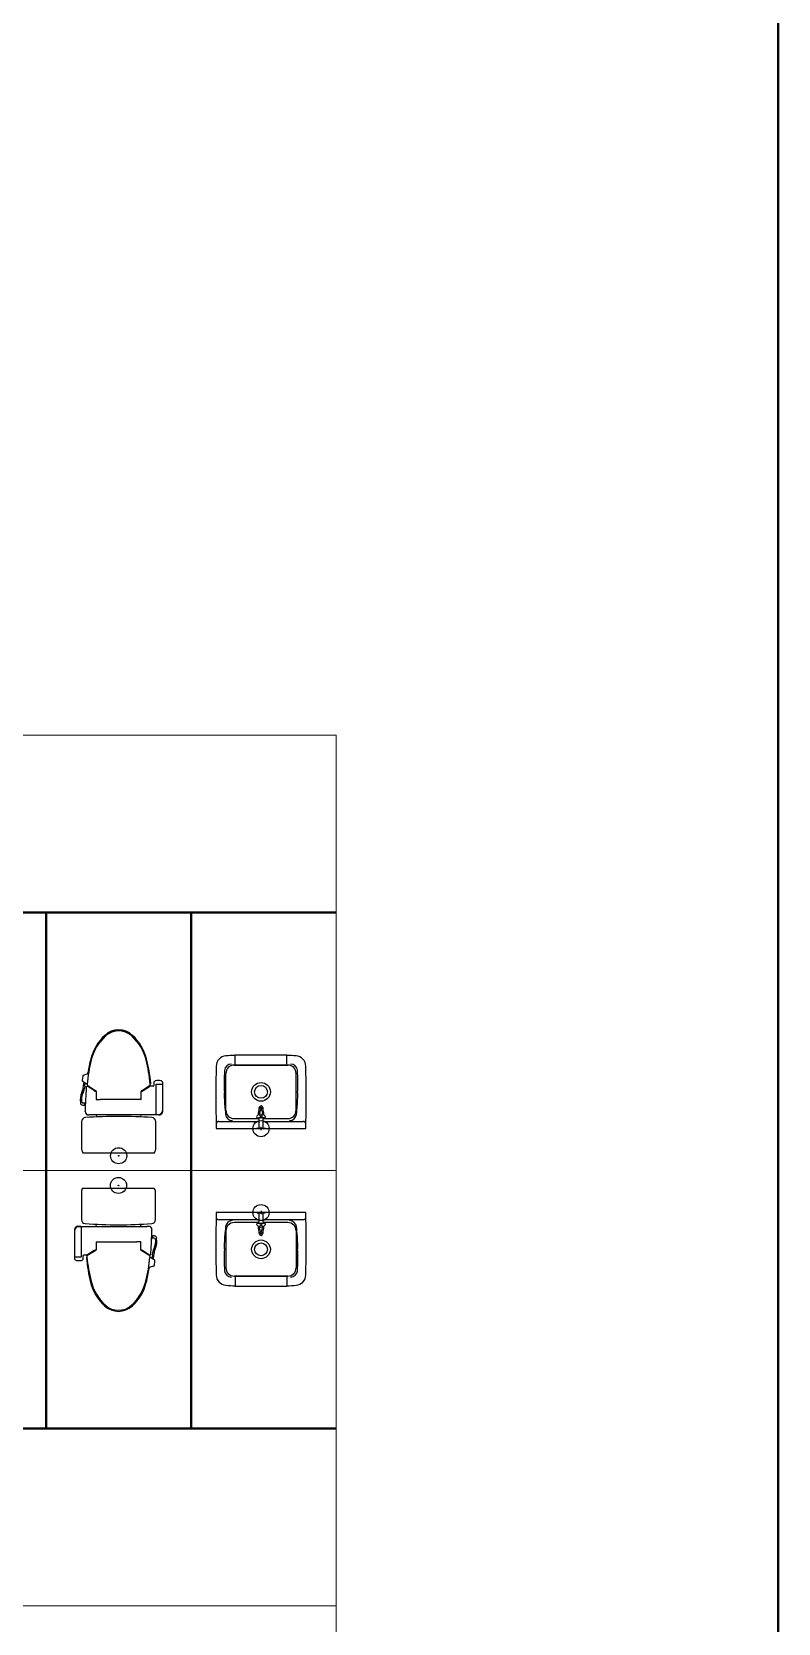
# Model space of a CAD drawing. Units: millimetres on the paper, enlarged 400 times, with parts at 1:200. Extents: x -262470 to 153481, y -115676 to 116856.
# Drawn here: x 144220 to 153481, y -23968 to -4225 of the extents above; entities that cross this region are included whole.
import ezdxf

# ---------------------------------------------------------------- set-up
doc = ezdxf.new("R2010")
doc.units = ezdxf.units.MM
doc.header["$LTSCALE"] = 400
doc.header["$PDMODE"] = 32
doc.header["$PDSIZE"] = 200
for name, color, linetype, lineweight in [('D-0', 7, 'Continuous', 9), ('D-2', 1, 'Continuous', 25), ('D-3', 5, 'Continuous', 40), ('D-5', 1, 'Continuous', 25), ('F-0', 3, 'Continuous', 40)]:
    doc.layers.add(name, color=color, linetype=linetype, lineweight=lineweight)

msp = doc.modelspace()

# ---------------------------------------------------------------- linework, layer by layer
at = {"layer": 'D-0'}
for p, q in [((57846.1, -12952.8), (147996.1, -12952.8)), ((147996.1, -12952.8), (147996.1, -54802.8)), ((131721.1, -18352.8), (147996.1, -18352.8)), ((147996.1, -23752.8), (135321.1, -23752.8))]:
    msp.add_line(p, q, dxfattribs=at)
at = {"layer": 'D-2'}
for p, q in [((144861.9, -17167.5), (144904.6, -17153.6)), ((144851.1, -17180.7), (144844.7, -17229.1)), ((144851.9, -17244.6), (144867.8, -17254.9)), ((144855.9, -17336.8), (144861.4, -17298.8)), ((144861.4, -17298.8), (144867.8, -17254.9)), ((144867.8, -17254.9), (144881.8, -17264)), ((144876.1, -17303.5), (144871.5, -17336)), ((144876.1, -17303.5), (144881.8, -17264)), ((144881.8, -17264), (144906.5, -17280)), ((144906.5, -17280), (144905.5, -17290.9)), ((144906.9, -17293.7), (144913, -17297.5)), ((144913, -17297.5), (144920.4, -17302.2)), ((144994.9, -17361), (144914.2, -17308.6)), ((144920.4, -17302.2), (145014.7, -17361.8)), ((144963.5, -17329.4), (144965.4, -17341.9)), ((145019.4, -17370.2), (145019.4, -17370.1)), ((145019.4, -17370.2), (145019.4, -17468.7)), ((145575.4, -17370.1), (145575.4, -17370.2)), ((145575.4, -17468.7), (145575.4, -17370.2)), ((145580, -17361.8), (145687.8, -17293.7)), ((145599.9, -17361), (145680.6, -17308.6)), ((145629.4, -17341.9), (145631.2, -17329.4)), ((145725.4, -17306.7), (145687.1, -17306.7)), ((145692.3, -17277.3), (145688.2, -17280)), ((145689.2, -17290.9), (145688.2, -17280)), ((145733.4, -17263.4), (145733.4, -17298.7)), ((145761.4, -17655.4), (145761.4, -17281.7)), ((145762.4, -17280.7), (145839.7, -17280.7)), ((145839.7, -17280.7), (145839.7, -17612.7)), ((145843.4, -17617.2), (145843.4, -17263.4)), ((144880.4, -17516.7), (144858.5, -17516.7)), ((144880.4, -17542.7), (144863.4, -17542.7)), ((144880.4, -17516.7), (144880.4, -17511.7)), ((144880.4, -17542.7), (144880.4, -17516.7)), ((144880.4, -17547.7), (144880.4, -17542.7)), ((144882.4, -17509.7), (144884.4, -17509.7)), ((144882.4, -17549.7), (144883.7, -17549.7)), ((145067.4, -17466.7), (145527.4, -17466.7)), ((145527.4, -17470.7), (145527.4, -17466.7)), ((145573.4, -17470.7), (145527.4, -17470.7)), ((144837.4, -17744.8), (144837.4, -18087.7)), ((144881.4, -17617.7), (144881.4, -17615.7)), ((144942.5, -17662.7), (144926.4, -17662.7)), ((144945.4, -17660.7), (144942.5, -17662.7)), ((145694.4, -17660.7), (144945.4, -17660.7)), ((145017.5, -17660.7), (145022.2, -17687)), ((145572.5, -17687), (145577.3, -17660.7)), ((145754.4, -17660.7), (145694.4, -17660.7)), ((145778.9, -17660.7), (145754.4, -17660.7)), ((145757.4, -18087.7), (145757.4, -17744.8)), ((145763.4, -17657.4), (145794.2, -17657.4)), ((145795.4, -17660.7), (145778.9, -17660.7)), ((145737.4, -18136.7), (144857.4, -18136.7)), ((144834.8, -18618), (144834.8, -18960.9)), ((144854.8, -18569), (145734.8, -18569)), ((145754.8, -18960.9), (145754.8, -18618)), ((144748.8, -19088.5), (144748.8, -19442.3)), ((144752.5, -19425), (144752.5, -19093)), ((144794.8, -19043.5), (144793.8, -19043.5)), ((144796.8, -19045), (144794.8, -19043.5)), ((144828.8, -19048.3), (144797.9, -19048.3)), ((144830.8, -19050.3), (144830.8, -19424)), ((144837.8, -19045), (144897.8, -19045)), ((144897.8, -19045), (145646.8, -19045)), ((145019.7, -19018.7), (145014.9, -19045)), ((145574.7, -19045), (145569.9, -19018.7)), ((145708.4, -19156), (145710.8, -19091.5)), ((145710.8, -19088), (145710.8, -19090)), ((145012.1, -19343.9), (144904.3, -19412)), ((144992.3, -19344.7), (144911.6, -19397)), ((145016.8, -19237), (145016.8, -19335.5)), ((145016.8, -19335.5), (145016.8, -19335.5)), ((145018.8, -19235), (145064.8, -19235)), ((145064.8, -19235), (145064.8, -19239)), ((145524.8, -19239), (145064.8, -19239)), ((145524.8, -19235), (145524.8, -19239)), ((145570.8, -19235), (145524.8, -19235)), ((145572.8, -19335.5), (145572.8, -19237)), ((145572.8, -19335.5), (145572.8, -19335.5)), ((145671.7, -19403.5), (145577.4, -19343.9)), ((145597.3, -19344.7), (145678, -19397)), ((145706.7, -19196.9), (145708.4, -19156)), ((145709.8, -19196), (145707.7, -19196)), ((145709.8, -19156), (145708.4, -19156)), ((145711.8, -19158), (145711.8, -19163)), ((145711.8, -19163), (145711.8, -19189)), ((145711.8, -19163), (145728.8, -19163)), ((145711.8, -19189), (145733.6, -19189)), ((145711.8, -19189), (145711.8, -19194)), ((144829.8, -19425), (144752.5, -19425)), ((144858.8, -19442.3), (144858.8, -19407)), ((144866.8, -19399), (144905, -19399)), ((144899.9, -19428.3), (144903.9, -19425.7)), ((144902.9, -19414.8), (144903.9, -19425.7)), ((144962.8, -19363.8), (144961, -19376.2)), ((145628.6, -19376.2), (145626.8, -19363.8)), ((145679.2, -19408.2), (145671.7, -19403.5)), ((145685.2, -19412), (145679.2, -19408.2)), ((145685.7, -19425.7), (145686.6, -19414.8)), ((145710.3, -19441.7), (145685.7, -19425.7)), ((145730.2, -19538.1), (145687.5, -19552.1)), ((145716.1, -19402.2), (145710.3, -19441.7)), ((145724.4, -19450.8), (145710.3, -19441.7)), ((145716.1, -19402.2), (145720.7, -19369.7)), ((145730.8, -19406.9), (145724.4, -19450.8)), ((145740.3, -19461.1), (145724.4, -19450.8)), ((145736.3, -19368.9), (145730.8, -19406.9)), ((145741.1, -19525), (145747.5, -19476.6))]:
    msp.add_line(p, q, dxfattribs=at)
for points in [[(144885.4, -17508.7), (144883.7, -17549.7), (144881.4, -17614.2)], [(145021.4, -17470.7), (145067.4, -17470.7), (145067.4, -17466.7)], [(145795.4, -17660.7), (145797.4, -17662.2), (145798.4, -17662.2)], [(144796.8, -19045), (144813.3, -19045), (144837.8, -19045)], [(145646.8, -19045), (145649.7, -19043), (145665.8, -19043)]]:
    msp.add_lwpolyline(points, dxfattribs=at)
for centre in [(145297.4, -18168.7), (145294.8, -18537)]:
    msp.add_circle(centre, 4, dxfattribs=at)
for centre, radius, start, end in [((145533.5, -17113.6), 600, 133.0317, 165.62671), ((145539.5, -17125.7), 600, 132.41889, 165.98063), ((145297.4, -16860.7), 254, 46.9683, 133.0317), ((145297.4, -16860.7), 241, 47.58111, 132.41889), ((145055.2, -17125.7), 600, 14.01937, 47.58111), ((145061.3, -17113.6), 600, 14.37329, 46.9683), ((146889.7, -17461.1), 2000, 165.62671, 170.78689), ((143705.1, -17461.1), 2000, 5.48856, 14.37329), ((144866.9, -17182.8), 16, 108.11746, 172.5), ((144899.7, -17138.4), 16, 288.11746, 350.78689), ((146889.1, -17462.7), 1991, 165.98063, 174.73409), ((143705.6, -17462.7), 1991, 5.26591, 14.01937), ((144725.8, -17318), 131.4, 330.99399, 351.75576), ((144860.5, -17231.2), 16, 172.5, 237.08103), ((144725.8, -17318), 146.8, 332.49137, 352.93792), ((154476.3, -17927.3), 9600, 176.3604, 177.50084), ((144907.6, -17318.7), 12, 57.00752, 176.3604), ((144908.5, -17291.1), 3, 175.04944, 237.72436), ((145027.5, -17310.7), 60, 237.00752, 262.18695), ((145009.4, -17370.2), 10, 0.39347, 57.72436), ((145009.4, -17370.2), 10, 0, 57.72436), ((145567.2, -17310.7), 60, 277.81305, 302.99248), ((145585.4, -17370.2), 10, 122.27564, 179.60653), ((145687.1, -17318.7), 12, 90, 122.99248), ((145686.2, -17291.1), 3, 302.27564, 4.95056), ((145687.9, -17270.6), 8, 302.91897, 5.48856), ((145725.4, -17298.7), 8, 270, 0), ((145759.4, -17263.4), 26, 92.89597, 180), ((145788.4, -17836.7), 600, 87.10403, 92.89597), ((145762.4, -17281.7), 1, 90, 180), ((145817.4, -17263.4), 26, 0, 87.10403), ((145049.3, -17475.7), 228.8, 155.73259, 189.06887), ((144834.6, -17516.6), 12.3, 156.54927, 211.16064), ((144834.6, -17516.6), 12.3, 86.5719, 156.54927), ((144860, -17500.6), 42.3, 212.00146, 274.60097), ((144835.8, -17518.8), 14.4, 82.6493, 91.91319), ((145046, -17475.8), 210.3, 154.62869, 187.82848), ((144835.8, -17518.8), 14.4, 32.94621, 82.6493), ((144858.5, -17504.1), 12.6, 212.94621, 270), ((144882.4, -17511.7), 2, 90, 180), ((144882.4, -17547.7), 2, 180, 270), ((144884.4, -17508.7), 1, 270, 357.50084), ((145021.4, -17468.7), 2, 180, 270), ((145573.4, -17468.7), 2, 270, 0), ((144887.4, -17744.8), 50, 93.93817, 180), ((144926.4, -17615.7), 45, 178.13089, 180), ((144926.4, -17617.7), 45, 180, 270), ((145297.4, -23700.7), 6020, 86.06205, 93.93797), ((145707.4, -17744.8), 50, 0, 86.06932), ((145763.4, -17655.4), 2, 180, 270), ((145794.6, -17612.4), 45, 269.43037, 359.64964), ((145798.4, -17617.2), 45, 270, 311.16056), ((145798.4, -17617.2), 45, 311.16056, 0), ((144907.4, -18087.7), 70, 180, 224.41543), ((145687.4, -18087.7), 70, 315.58457, 0), ((144904.8, -18618), 70, 135.58457, 180), ((145684.8, -18618), 70, 0, 44.41543), ((144793.8, -19088.5), 45, 131.16056, 180), ((144797.5, -19093.3), 45, 89.43037, 179.64964), ((144793.8, -19088.5), 45, 90, 131.16056), ((144828.8, -19050.3), 2, 0, 90), ((144884.8, -18960.9), 50, 180, 266.06932), ((145294.8, -13005), 6020, 266.06205, 273.93797), ((145665.8, -19088), 45, 0, 90), ((145704.8, -18960.9), 50, 273.93817, 0), ((145665.8, -19090), 45, 358.13089, 0), ((145024.9, -19395), 60, 97.81305, 122.99248), ((145006.8, -19335.5), 10, 302.27564, 359.60653), ((145018.8, -19237), 2, 90, 180), ((145570.8, -19237), 2, 0, 90), ((145582.8, -19335.5), 10, 180, 237.72436), ((145582.8, -19335.5), 10, 180.39347, 237.72436), ((145564.6, -19395), 60, 57.00752, 82.18695), ((136115.9, -18778.3), 9600, 356.3604, 357.50084), ((145707.7, -19197), 1, 90, 177.50084), ((145709.8, -19158), 2, 0, 90), ((145709.8, -19194), 2, 270, 0), ((145866.3, -19387.7), 146.8, 152.49137, 172.93792), ((145732.2, -19205.1), 42.3, 32.00146, 94.60097), ((145733.6, -19201.6), 12.6, 32.94621, 90), ((145546.2, -19229.8), 210.3, 334.62869, 7.82848), ((145866.3, -19387.7), 131.4, 150.99399, 171.75576), ((145756.3, -19186.9), 14.4, 212.94621, 262.6493), ((145542.9, -19230), 228.8, 335.73259, 9.06887), ((145756.3, -19186.9), 14.4, 262.6493, 271.91319), ((145757.5, -19189.1), 12.3, 266.5719, 336.54927), ((145757.5, -19189.1), 12.3, 336.54927, 31.16064), ((144774.8, -19442.3), 26, 180, 267.10403), ((144803.8, -18869), 600, 267.10403, 272.89597), ((144829.8, -19424), 1, 270, 0), ((144832.8, -19442.3), 26, 272.89597, 0), ((144866.8, -19407), 8, 90, 180), ((144904.2, -19435.1), 8, 122.91897, 185.48856), ((146887.1, -19244.5), 2000, 185.48856, 194.37329), ((144905.9, -19414.5), 3, 122.27564, 184.95056), ((146886.5, -19243), 1991, 185.26591, 194.01937), ((144905, -19387), 12, 270, 302.99248), ((143703.1, -19243), 1991, 345.98063, 354.73409), ((145684.5, -19387), 12, 237.00752, 356.3604), ((145683.6, -19414.5), 3, 355.04944, 57.72436), ((145725.2, -19522.9), 16, 288.11746, 352.5), ((145731.6, -19474.5), 16, 352.5, 57.08103), ((145530.9, -19592.1), 600, 194.37329, 226.9683), ((145536.9, -19580), 600, 194.01937, 227.58111), ((145052.6, -19580), 600, 312.41889, 345.98063), ((145058.7, -19592.1), 600, 313.0317, 345.62671), ((143702.5, -19244.5), 2000, 345.62671, 350.78689), ((145692.5, -19567.3), 16, 108.11746, 170.78689), ((145294.8, -19845), 254, 226.9683, 313.0317), ((145294.8, -19845), 241, 227.58111, 312.41889)]:
    msp.add_arc(centre, radius, start, end, dxfattribs=at)
for p in [(145297.4, -18168.7), (145294.8, -18537)]:
    msp.add_point(p, dxfattribs=at)
at = {"layer": 'D-3'}
for p, q in [((147996.1, -15152.8), (142596.1, -15152.8)), ((144396.1, -18352.8), (144396.1, -15152.8)), ((146196.1, -18352.8), (146196.1, -15152.8)), ((144396.1, -21552.8), (144396.1, -18352.8)), ((146196.1, -21552.8), (146196.1, -18352.8)), ((147996.1, -21552.8), (138996.1, -21552.8))]:
    msp.add_line(p, q, dxfattribs=at)
at = {"layer": 'D-5'}
for p, q in [((146743.6, -17039.7), (146743.6, -16916)), ((146743.6, -16916), (147383.6, -16916)), ((147383.6, -17040), (147383.6, -16916)), ((146627.6, -17604), (146627.6, -17148)), ((146731.6, -17044), (147395.6, -17044)), ((146743.6, -17039.7), (147383.6, -17039.7)), ((147499.6, -17604), (147499.6, -17148)), ((146614.8, -17541.6), (146609.6, -17383.9)), ((147049.5, -17561.9), (147077.8, -17590.1)), ((147049.5, -17590.1), (147077.8, -17561.9)), ((147517.6, -17383.9), (147512.5, -17541.6)), ((146540.2, -17742), (147040.1, -17742)), ((146731.6, -17708), (147038.5, -17708)), ((147011.7, -17678.6), (147031.9, -17657.8)), ((147023.3, -17698.6), (147051.4, -17691.5)), ((147028.6, -17646), (147028.6, -17661.2)), ((147045.5, -17632.1), (147032.2, -17639.7)), ((147040.1, -17818.5), (147040.1, -17727.4)), ((147052.1, -17608.7), (147044.2, -17636.6)), ((147046.8, -17692.7), (147060, -17700.3)), ((147067.2, -17700.3), (147080.5, -17692.7)), ((147075.2, -17608.7), (147083.1, -17636.6)), ((147104, -17698.6), (147075.9, -17691.5)), ((147095, -17639.7), (147081.8, -17632.1)), ((147087.1, -17727.4), (147087.1, -17818.5)), ((147087.1, -17742), (147587, -17742)), ((147088.7, -17708), (147395.6, -17708)), ((147115.5, -17678.6), (147095.3, -17657.8)), ((147098.6, -17661.2), (147098.6, -17646)), ((146507.6, -17832), (147619.6, -17832)), ((147013.6, -17828.5), (147013.6, -17832)), ((147013.6, -17832), (147113.6, -17832)), ((147015.6, -17826.5), (147111.6, -17826.5)), ((147043.6, -17832), (147083.6, -17832)), ((147063.6, -17852), (147063.6, -17812)), ((147113.6, -17828.5), (147113.6, -17832)), ((147619.6, -18873.7), (146507.6, -18873.7)), ((147013.6, -18877.2), (147013.6, -18873.7)), ((147111.6, -18879.2), (147015.6, -18879.2)), ((147040.1, -18978.3), (147040.1, -18887.2)), ((147083.6, -18873.7), (147043.6, -18873.7)), ((147063.6, -18853.7), (147063.6, -18893.7)), ((147087.1, -18887.2), (147087.1, -18978.3)), ((147040.1, -18963.7), (146540.2, -18963.7)), ((146627.6, -19101.7), (146627.6, -19557.7)), ((147038.5, -18997.7), (146731.6, -18997.7)), ((147011.7, -19027.1), (147031.9, -19047.8)), ((147023.2, -19007.1), (147051.3, -19014.2)), ((147028.6, -19044.4), (147028.6, -19059.7)), ((147032.2, -19066), (147045.5, -19073.6)), ((147052.1, -19097), (147044.2, -19069.1)), ((147060, -19005.4), (147046.8, -19013)), ((147077.8, -19115.5), (147049.5, -19143.8)), ((147077.8, -19143.8), (147049.5, -19115.5)), ((147080.5, -19013), (147067.2, -19005.4)), ((147075.2, -19097), (147083, -19069.1)), ((147104, -19007.1), (147075.9, -19014.2)), ((147081.8, -19073.6), (147095, -19066)), ((147587, -18963.7), (147087.1, -18963.7)), ((147395.6, -18997.7), (147088.7, -18997.7)), ((147115.5, -19027.1), (147095.3, -19047.8)), ((147098.6, -19059.7), (147098.6, -19044.4)), ((147499.6, -19101.7), (147499.6, -19557.7)), ((146609.6, -19321.8), (146614.7, -19164.1)), ((147512.5, -19164.1), (147517.6, -19321.8)), ((147395.6, -19661.7), (146731.6, -19661.7)), ((146743.6, -19665.7), (146743.6, -19789.7)), ((147383.6, -19666), (146743.6, -19666)), ((147383.6, -19666), (147383.6, -19789.7)), ((147383.6, -19789.7), (146743.6, -19789.7))]:
    msp.add_line(p, q, dxfattribs=at)
msp.add_lwpolyline([(147113.6, -18877.2), (147113.6, -18873.7), (147013.6, -18873.7)], dxfattribs=at)
for centre, radius in [((147063.6, -17376), 116), ((147063.6, -17376), 80), ((147063.6, -17662), 14), ((147063.6, -17832), 4), ((147063.6, -18873.7), 4), ((147063.6, -19043.7), 14), ((147063.6, -19329.7), 116), ((147063.6, -19329.7), 80)]:
    msp.add_circle(centre, radius, dxfattribs=at)
for centre, radius, start, end in [((146637.1, -17060), 130, 94.139, 178.927), ((146887.5, -20520.9), 3600, 92.291, 94.139), ((147239.7, -20520.9), 3600, 85.862, 87.709), ((147490.1, -17060), 130, 1.073, 85.862), ((166503.6, -17432.2), 20000, 178.927, 181.145), ((148445.6, -17262.3), 1840, 175.254, 183.789), ((146697.6, -17117.4), 86, 90.466, 175.136), ((146731.6, -17148), 104, 90, 180), ((147395.6, -17148), 104, 0, 90), ((147429.6, -17117.4), 86, 4.864, 89.534), ((145681.6, -17262.3), 1840, 356.21149, 4.746), ((127623.7, -17432.2), 20000, 358.85468, 1.073), ((147973.7, -17488.6), 1360, 182.236, 187.151), ((147063.6, -17572.1), 22.5, 0, 179.721), ((146153.5, -17488.6), 1360, 352.84866, 357.7645), ((146540.2, -17776), 34, 89.999, 172.217), ((146709.6, -17647), 86, 185.088, 270), ((146731.6, -17604), 104, 180, 270), ((147020.3, -17687), 12, 135.805, 284.1934), ((147063.6, -17662), 38.5, 144.62, 155.38), ((146996.1, -17623), 50, 315.8056, 344.1949), ((147140.6, -17662), 110, 165.172, 168.073), ((146831.3, -17580.1), 210, 345.1719, 2.212), ((146920.1, -17727.4), 120, 0, 15.449), ((147063.6, -17740), 50, 75.806, 104.194), ((147063.6, -17612), 12, 15.806, 164.194), ((147063.6, -17662), 38.5, 264.6198, 275.3801), ((147131.2, -17623), 50, 195.805, 224.194), ((147296, -17580.1), 210, 177.817, 194.828), ((147207.1, -17727.4), 120, 164.551, 180), ((146986.6, -17662), 110, 11.927, 14.85), ((147063.6, -17662), 38.5, 24.62, 35.38), ((147106.9, -17687), 12, 255.807, 44.195), ((147395.6, -17604), 104, 270, 0), ((147417.6, -17647), 86, 270, 352.9412), ((147587, -17776), 34, 7.68, 90), ((147015.6, -17828.5), 2, 90, 180), ((147032.1, -17818.5), 8, 270, 0), ((147095.1, -17818.5), 8, 180, 270), ((147111.6, -17828.5), 2, 0, 90), ((166503.6, -19273.4), 20000, 178.85468, 181.073), ((146540.2, -18929.7), 34, 187.68, 270), ((147015.6, -18877.2), 2, 180, 270), ((147032.1, -18887.2), 8, 0, 90), ((147095.1, -18887.2), 8, 90, 180), ((147111.6, -18877.2), 2, 270, 0), ((147587, -18929.7), 34, 269.999, 352.217), ((127623.6, -19273.4), 20000, 358.927, 1.145), ((147973.7, -19217.1), 1360, 172.84866, 177.7645), ((146709.6, -19058.6), 86, 90, 172.9412), ((146731.6, -19101.7), 104, 90, 180), ((147020.3, -19018.7), 12, 75.807, 224.195), ((147063.6, -19043.7), 38.5, 204.62, 215.38), ((146996.1, -19082.7), 50, 15.805, 44.194), ((147140.6, -19043.7), 110, 191.927, 194.85), ((146831.3, -19125.6), 210, 357.817, 14.828), ((146920.1, -18978.3), 120, 344.551, 0), ((147063.6, -19133.6), 22.5, 180, 359.721), ((147063.6, -18965.7), 50, 255.806, 284.194), ((147063.6, -19093.7), 12, 195.806, 344.194), ((147063.6, -19043.7), 38.5, 84.6198, 95.3801), ((147131.2, -19082.7), 50, 135.8056, 164.1949), ((147296, -19125.6), 210, 165.1719, 182.212), ((147207.1, -18978.3), 120, 180, 195.449), ((146986.6, -19043.7), 110, 345.172, 348.073), ((147063.6, -19043.7), 38.5, 324.62, 335.38), ((147106.9, -19018.7), 12, 315.805, 104.1934), ((147395.6, -19101.7), 104, 0, 90), ((147417.6, -19058.6), 86, 5.088, 90), ((146153.5, -19217.1), 1360, 2.236, 7.151), ((148445.6, -19443.4), 1840, 176.21149, 184.746), ((145681.6, -19443.4), 1840, 355.254, 3.789), ((146637.1, -19645.7), 130, 181.073, 265.862), ((146697.6, -19588.3), 86, 184.864, 269.534), ((146731.6, -19557.7), 104, 180, 270), ((147395.6, -19557.7), 104, 270, 0), ((147429.6, -19588.3), 86, 270.466, 355.136), ((147490.1, -19645.7), 130, 274.139, 358.927), ((146887.5, -16184.7), 3600, 265.862, 267.709), ((147239.7, -16184.7), 3600, 272.291, 274.139)]:
    msp.add_arc(centre, radius, start, end, dxfattribs=at)
for p in [(147063.6, -17832), (147063.6, -18873.7)]:
    msp.add_point(p, dxfattribs=at)
at = {"layer": 'F-0', "color": 5}
msp.add_line((153480.7, -111144.5), (153480.7, 116855.6), dxfattribs=at)

doc.saveas('drawing.dxf')
